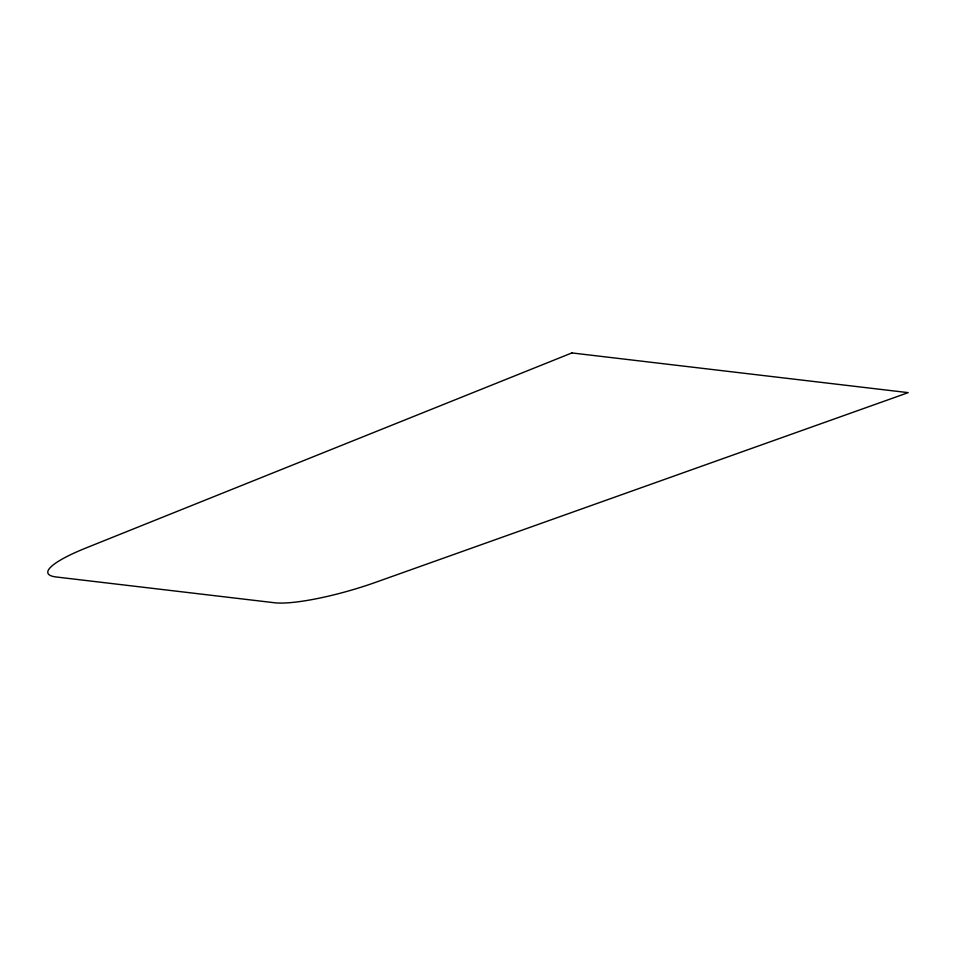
<?xml version="1.0" encoding="UTF-8"?>
<svg xmlns="http://www.w3.org/2000/svg" width="956" height="956" viewBox="0 0 956 956"><rect width="100%" height="100%" fill="white"/><g stroke="black" fill="none" stroke-linecap="round" stroke-linejoin="round"><path stroke-width="1.43" d="M571.891 352.931L85.753 548.075A83.531 15.368 -16.1 0 0 56.296 576.994L274.468 602.746A83.531 15.368 -16.1 0 0 375.696 582.3L908.2 392.641L571.891 352.931"/></g></svg>
